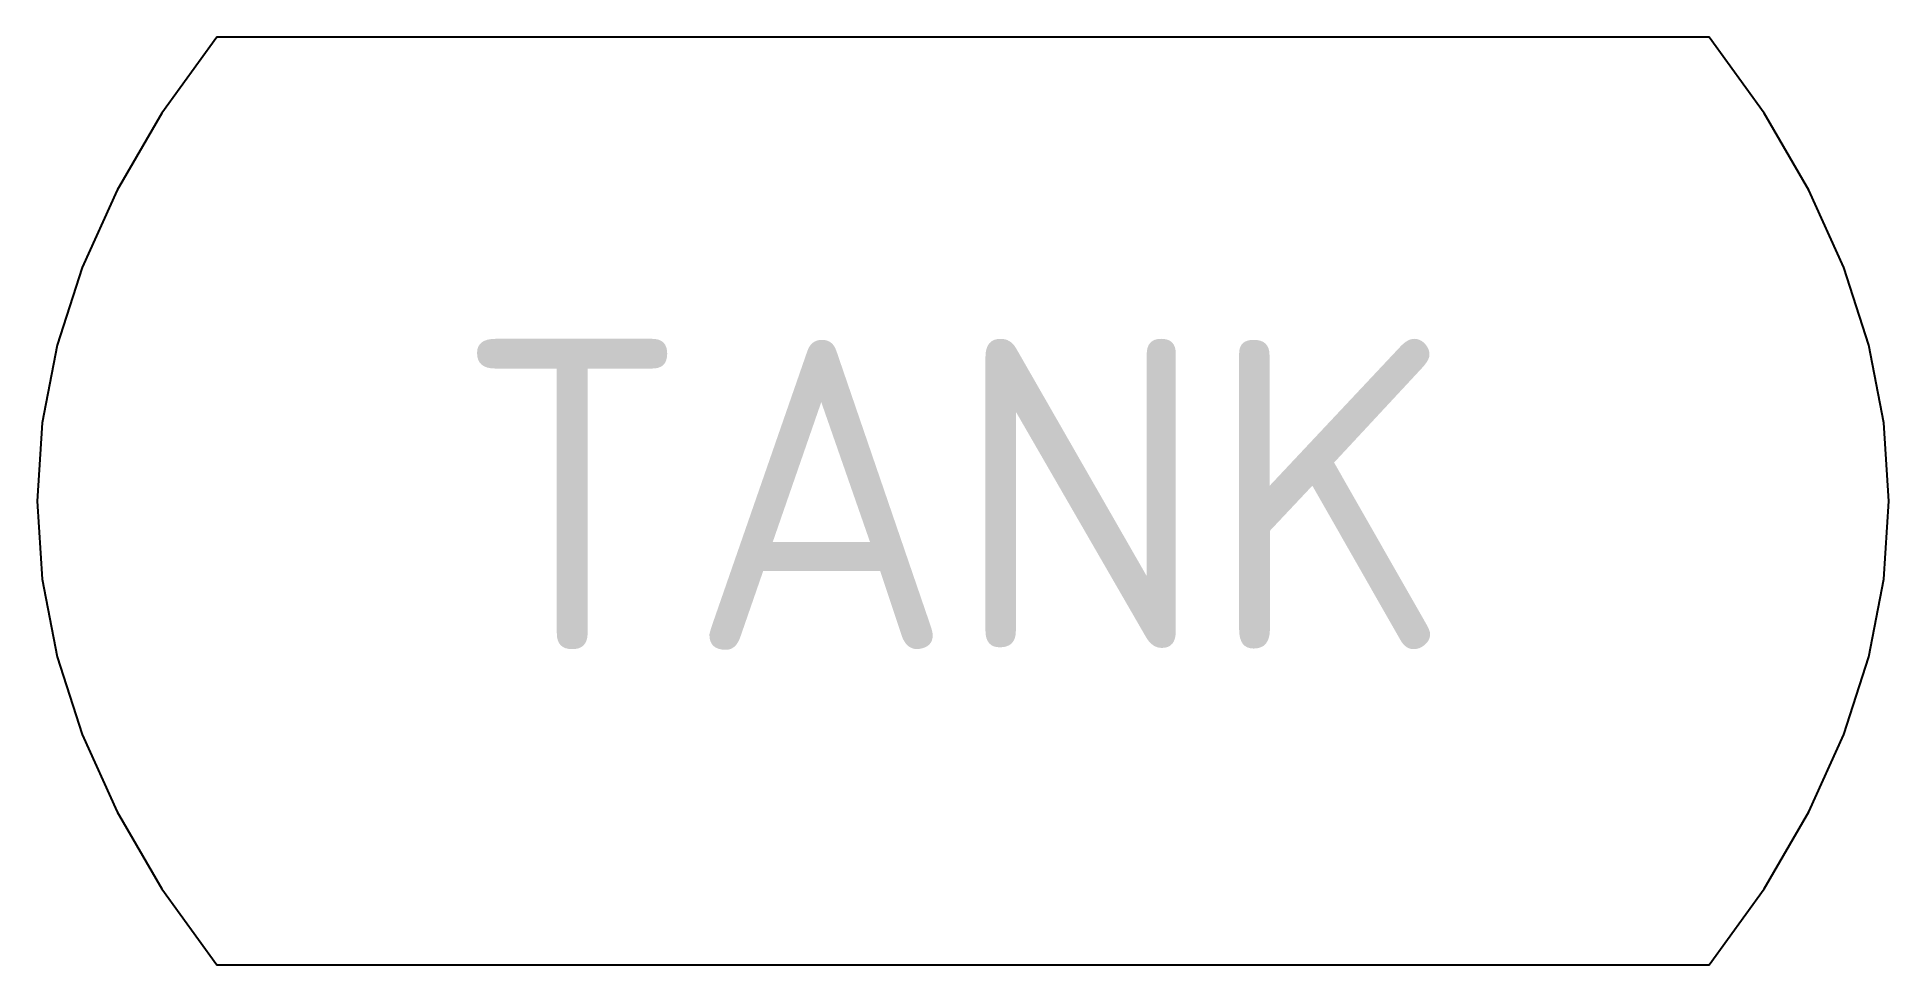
# Model space of a CAD drawing. Extents: x -1.5 to 1.5, y -0.75 to 0.75.
import ezdxf
from ezdxf.enums import TextEntityAlignment as Align

# ---------------------------------------------------------------- set-up
doc = ezdxf.new("R2010")
doc.units = 0
doc.header["$LTSCALE"] = 0.2
doc.styles.add('NLCS-ISO', font='NLCS-ISO.ttf')

msp = doc.modelspace()

# ---------------------------------------------------------------- linework, layer by layer
at = {"flags": 128}
msp.add_lwpolyline([(-1.464, -0.252), (-1.4236, -0.3775), (-1.3671, -0.5024), (-1.2946, -0.6267), (-1.2061, -0.75), (1.2061, -0.75), (1.2946, -0.6267), (1.3671, -0.5024), (1.4236, -0.3775), (1.464, -0.252), (1.4883, -0.1261), (1.4964, 0), (1.4883, 0.1261), (1.464, 0.252), (1.4236, 0.3775), (1.3671, 0.5024), (1.2946, 0.6267), (1.2061, 0.75), (-1.2061, 0.75), (-1.2946, 0.6267), (-1.3671, 0.5024), (-1.4236, 0.3775), (-1.464, 0.252), (-1.4883, 0.1261), (-1.4964, 0), (-1.4883, -0.1261)], close=True, dxfattribs=at)

# ---------------------------------------------------------------- texts
at = {"ltscale": 0.1, "style": 'NLCS-ISO'}
msp.add_text('TANK', height=0.5, dxfattribs=at).set_placement((-0.0152, 0.0105), align=Align.MIDDLE_CENTER)

doc.saveas('drawing.dxf')
